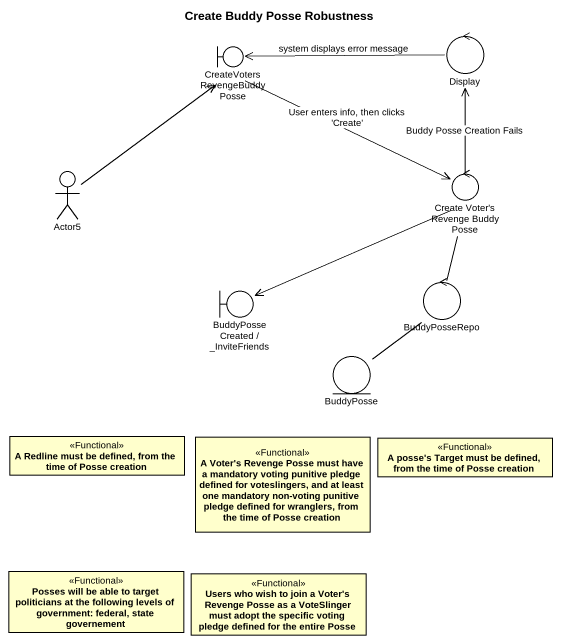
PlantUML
@startuml
title Create Buddy Posse Robustness
allowmixing
hide circle
hide empty members
boundary "CreateVotersRevengeBuddyPosse" as CreateVotersRevengeBuddyPoss
control Display
actor Actor5
control "Create Voter's Revenge Buddy Posse" as Create_Voter_s_Revenge
boundary "BuddyPosseCreated / _InviteFriends" as BuddyPosseCreated
control BuddyPosseRepo
entity BuddyPosse
class "A Redline must be defined, from the time of Posse creation" as A_Redline_must_be_defined <<Functional>>
class "A Voter's Revenge Posse must have a mandatory voting punitive pledge defined for voteslingers, and at least one mandatory non-voting punitive pledge defined for wranglers, from the time of Posse creation" as A_Voter_s_Revenge_Posse <<Functional>>
class "A posse's Target must be defined, from the time of Posse creation" as A_posse_s_Target_must_be <<Functional>>
class "Posses will be able to target politicians at the following levels of government: federal, state governement" as Posses_will_be_able_to <<Functional>>
class "Users who wish to join a Voter's Revenge Posse as a VoteSlinger must adopt the specific voting pledge defined for the entire Posse" as Users_who_wish_to_join_a <<Functional>>
CreateVotersRevengeBuddyPoss -right-> Create_Voter_s_Revenge : User enters info, then clicks 'Create'
Display -left-> CreateVotersRevengeBuddyPoss : system displays error message
Actor5 -up-> CreateVotersRevengeBuddyPoss
Create_Voter_s_Revenge -up-> Display : Buddy Posse Creation Fails
Create_Voter_s_Revenge -left-> BuddyPosseCreated
Create_Voter_s_Revenge -- BuddyPosseRepo
BuddyPosseRepo -- BuddyPosse
@enduml
